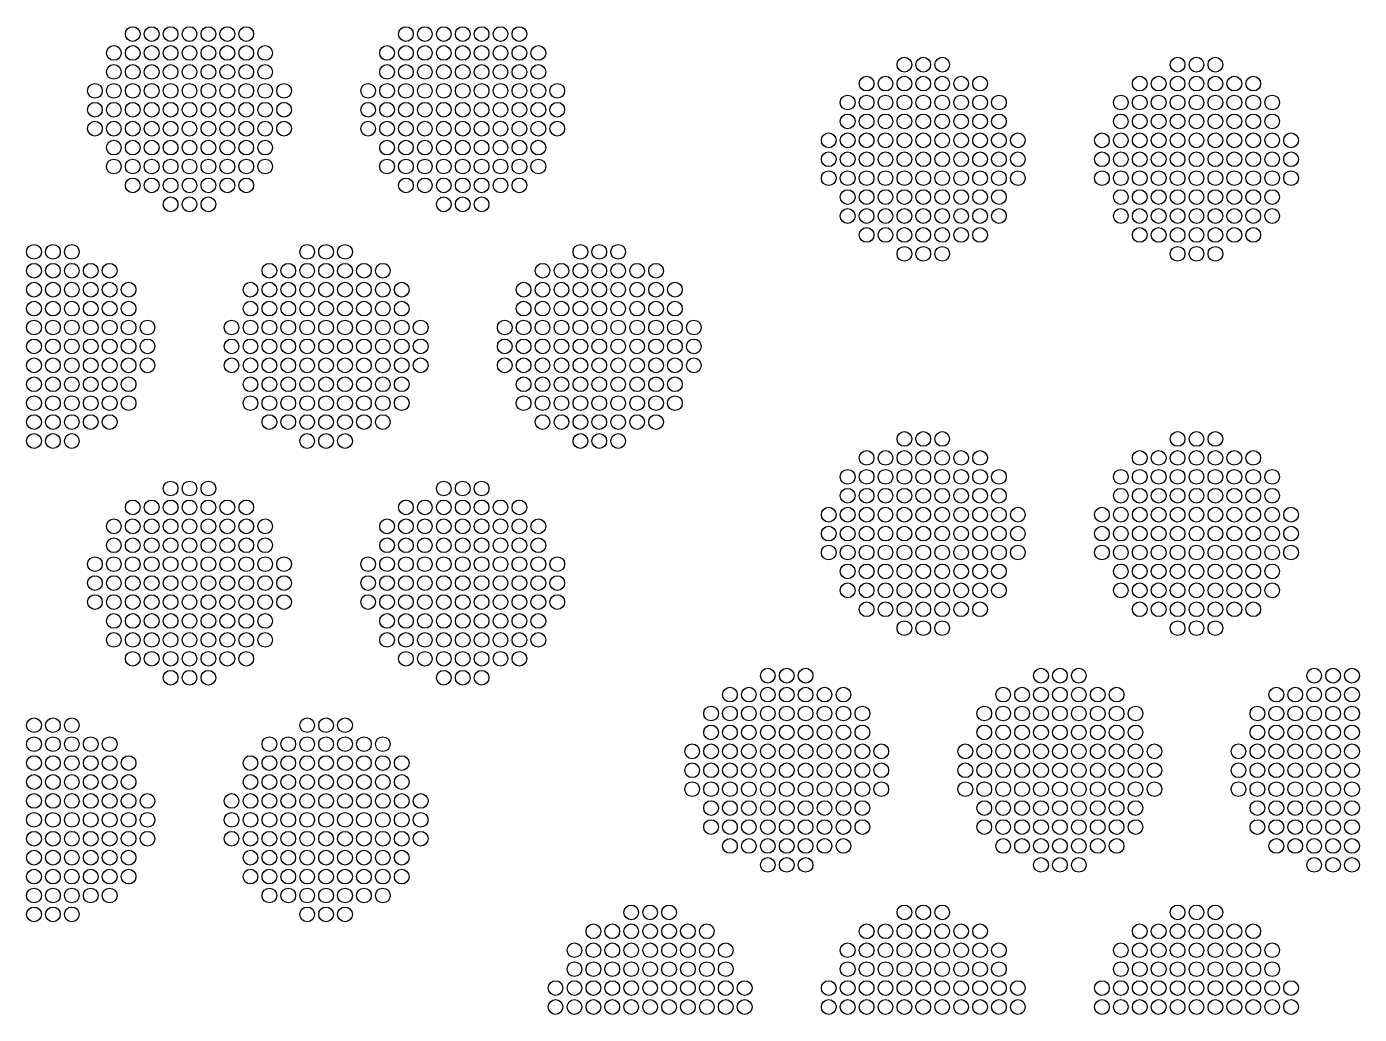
# Model space of a CAD drawing. Extents: x -49 to 54, y -38 to 38.
# Drawn here: x 2.6 to 8.94, y -14.17 to -9.48 of the extents above; entities that cross this region are included whole.
import ezdxf

# ---------------------------------------------------------------- set-up
doc = ezdxf.new("R2010")
doc.units = 0
doc.layers.add('LOWER_ELECTRODE', color=1, linetype='CONTINUOUS')

msp = doc.modelspace()

# ---------------------------------------------------------------- linework, layer by layer
at = {"layer": 'LOWER_ELECTRODE'}
for centre in [(3.1009, -9.5107), (3.1909, -9.5107), (3.2809, -9.5107), (3.3709, -9.5107), (3.4609, -9.5107), (3.5509, -9.5107), (3.6409, -9.5107), (4.4009, -9.5107), (4.4909, -9.5107), (4.5809, -9.5107), (4.6709, -9.5107), (4.7609, -9.5107), (4.8509, -9.5107), (4.9409, -9.5107), (3.0109, -9.6007), (3.1009, -9.6007), (3.1909, -9.6007), (3.2809, -9.6007), (3.3709, -9.6007), (3.4609, -9.6007), (3.5509, -9.6007), (3.6409, -9.6007), (3.7309, -9.6007), (4.3109, -9.6007), (4.4009, -9.6007), (4.4909, -9.6007), (4.5809, -9.6007), (4.6709, -9.6007), (4.7609, -9.6007), (4.8509, -9.6007), (4.9409, -9.6007), (5.0309, -9.6007), (6.7728, -9.6563), (6.8628, -9.6563), (6.9528, -9.6563), (8.0728, -9.6563), (8.1628, -9.6563), (8.2528, -9.6563), (3.0109, -9.6907), (3.1009, -9.6907), (3.1909, -9.6907), (3.2809, -9.6907), (3.3709, -9.6907), (3.4609, -9.6907), (3.5509, -9.6907), (3.6409, -9.6907), (3.7309, -9.6907), (4.3109, -9.6907), (4.4009, -9.6907), (4.4909, -9.6907), (4.5809, -9.6907), (4.6709, -9.6907), (4.7609, -9.6907), (4.8509, -9.6907), (4.9409, -9.6907), (5.0309, -9.6907), (2.9209, -9.7807), (3.0109, -9.7807), (3.1009, -9.7807), (3.1909, -9.7807), (3.2809, -9.7807), (3.3709, -9.7807), (3.4609, -9.7807), (3.5509, -9.7807), (3.6409, -9.7807), (3.7309, -9.7807), (3.8209, -9.7807), (4.2209, -9.7807), (4.3109, -9.7807), (4.4009, -9.7807), (4.4909, -9.7807), (4.5809, -9.7807), (4.6709, -9.7807), (4.7609, -9.7807), (4.8509, -9.7807), (4.9409, -9.7807), (5.0309, -9.7807), (5.1209, -9.7807), (6.5928, -9.7463), (6.6828, -9.7463), (6.7728, -9.7463), (6.8628, -9.7463), (6.9528, -9.7463), (7.0428, -9.7463), (7.1328, -9.7463), (7.8928, -9.7463), (7.9828, -9.7463), (8.0728, -9.7463), (8.1628, -9.7463), (8.2528, -9.7463), (8.3428, -9.7463), (8.4328, -9.7463), (6.5028, -9.8363), (6.5928, -9.8363), (6.6828, -9.8363), (6.7728, -9.8363), (6.8628, -9.8363), (6.9528, -9.8363), (7.0428, -9.8363), (7.1328, -9.8363), (7.2228, -9.8363), (7.8028, -9.8363), (7.8928, -9.8363), (7.9828, -9.8363), (8.0728, -9.8363), (8.1628, -9.8363), (8.2528, -9.8363), (8.3428, -9.8363), (8.4328, -9.8363), (8.5228, -9.8363), (2.9209, -9.8707), (3.0109, -9.8707), (3.1009, -9.8707), (3.1909, -9.8707), (3.2809, -9.8707), (3.3709, -9.8707), (3.4609, -9.8707), (3.5509, -9.8707), (3.6409, -9.8707), (3.7309, -9.8707), (3.8209, -9.8707), (4.2209, -9.8707), (4.3109, -9.8707), (4.4009, -9.8707), (4.4909, -9.8707), (4.5809, -9.8707), (4.6709, -9.8707), (4.7609, -9.8707), (4.8509, -9.8707), (4.9409, -9.8707), (5.0309, -9.8707), (5.1209, -9.8707), (6.5028, -9.9263), (6.5928, -9.9263), (6.6828, -9.9263), (6.7728, -9.9263), (6.8628, -9.9263), (6.9528, -9.9263), (7.0428, -9.9263), (7.1328, -9.9263), (7.2228, -9.9263), (7.8028, -9.9263), (7.8928, -9.9263), (7.9828, -9.9263), (8.0728, -9.9263), (8.1628, -9.9263), (8.2528, -9.9263), (8.3428, -9.9263), (8.4328, -9.9263), (8.5228, -9.9263), (2.9209, -9.9607), (3.0109, -9.9607), (3.1009, -9.9607), (3.1909, -9.9607), (3.2809, -9.9607), (3.3709, -9.9607), (3.4609, -9.9607), (3.5509, -9.9607), (3.6409, -9.9607), (3.7309, -9.9607), (3.8209, -9.9607), (4.2209, -9.9607), (4.3109, -9.9607), (4.4009, -9.9607), (4.4909, -9.9607), (4.5809, -9.9607), (4.6709, -9.9607), (4.7609, -9.9607), (4.8509, -9.9607), (4.9409, -9.9607), (5.0309, -9.9607), (5.1209, -9.9607), (3.0109, -10.0507), (3.1009, -10.0507), (3.1909, -10.0507), (3.2809, -10.0507), (3.3709, -10.0507), (3.4609, -10.0507), (3.5509, -10.0507), (3.6409, -10.0507), (3.7309, -10.0507), (4.3109, -10.0507), (4.4009, -10.0507), (4.4909, -10.0507), (4.5809, -10.0507), (4.6709, -10.0507), (4.7609, -10.0507), (4.8509, -10.0507), (4.9409, -10.0507), (5.0309, -10.0507), (6.4128, -10.0163), (6.5028, -10.0163), (6.5928, -10.0163), (6.6828, -10.0163), (6.7728, -10.0163), (6.8628, -10.0163), (6.9528, -10.0163), (7.0428, -10.0163), (7.1328, -10.0163), (7.2228, -10.0163), (7.3128, -10.0163), (7.7128, -10.0163), (7.8028, -10.0163), (7.8928, -10.0163), (7.9828, -10.0163), (8.0728, -10.0163), (8.1628, -10.0163), (8.2528, -10.0163), (8.3428, -10.0163), (8.4328, -10.0163), (8.5228, -10.0163), (8.6128, -10.0163), (6.4128, -10.1063), (6.5028, -10.1063), (6.5928, -10.1063), (6.6828, -10.1063), (6.7728, -10.1063), (6.8628, -10.1063), (6.9528, -10.1063), (7.0428, -10.1063), (7.1328, -10.1063), (7.2228, -10.1063), (7.3128, -10.1063), (7.7128, -10.1063), (7.8028, -10.1063), (7.8928, -10.1063), (7.9828, -10.1063), (8.0728, -10.1063), (8.1628, -10.1063), (8.2528, -10.1063), (8.3428, -10.1063), (8.4328, -10.1063), (8.5228, -10.1063), (8.6128, -10.1063), (3.0109, -10.1407), (3.1009, -10.1407), (3.1909, -10.1407), (3.2809, -10.1407), (3.3709, -10.1407), (3.4609, -10.1407), (3.5509, -10.1407), (3.6409, -10.1407), (3.7309, -10.1407), (4.3109, -10.1407), (4.4009, -10.1407), (4.4909, -10.1407), (4.5809, -10.1407), (4.6709, -10.1407), (4.7609, -10.1407), (4.8509, -10.1407), (4.9409, -10.1407), (5.0309, -10.1407), (3.1009, -10.2307), (3.1909, -10.2307), (3.2809, -10.2307), (3.3709, -10.2307), (3.4609, -10.2307), (3.5509, -10.2307), (3.6409, -10.2307), (4.4009, -10.2307), (4.4909, -10.2307), (4.5809, -10.2307), (4.6709, -10.2307), (4.7609, -10.2307), (4.8509, -10.2307), (4.9409, -10.2307), (6.4128, -10.1963), (6.5028, -10.1963), (6.5928, -10.1963), (6.6828, -10.1963), (6.7728, -10.1963), (6.8628, -10.1963), (6.9528, -10.1963), (7.0428, -10.1963), (7.1328, -10.1963), (7.2228, -10.1963), (7.3128, -10.1963), (7.7128, -10.1963), (7.8028, -10.1963), (7.8928, -10.1963), (7.9828, -10.1963), (8.0728, -10.1963), (8.1628, -10.1963), (8.2528, -10.1963), (8.3428, -10.1963), (8.4328, -10.1963), (8.5228, -10.1963), (8.6128, -10.1963), (6.5028, -10.2863), (6.5928, -10.2863), (6.6828, -10.2863), (6.7728, -10.2863), (6.8628, -10.2863), (6.9528, -10.2863), (7.0428, -10.2863), (7.1328, -10.2863), (7.2228, -10.2863), (7.8028, -10.2863), (7.8928, -10.2863), (7.9828, -10.2863), (8.0728, -10.2863), (8.1628, -10.2863), (8.2528, -10.2863), (8.3428, -10.2863), (8.4328, -10.2863), (8.5228, -10.2863), (3.2809, -10.3207), (3.3709, -10.3207), (3.4609, -10.3207), (4.5809, -10.3207), (4.6709, -10.3207), (4.7609, -10.3207), (6.5028, -10.3763), (6.5928, -10.3763), (6.6828, -10.3763), (6.7728, -10.3763), (6.8628, -10.3763), (6.9528, -10.3763), (7.0428, -10.3763), (7.1328, -10.3763), (7.2228, -10.3763), (7.8028, -10.3763), (7.8928, -10.3763), (7.9828, -10.3763), (8.0728, -10.3763), (8.1628, -10.3763), (8.2528, -10.3763), (8.3428, -10.3763), (8.4328, -10.3763), (8.5228, -10.3763), (6.5928, -10.4663), (6.6828, -10.4663), (6.7728, -10.4663), (6.8628, -10.4663), (6.9528, -10.4663), (7.0428, -10.4663), (7.1328, -10.4663), (7.8928, -10.4663), (7.9828, -10.4663), (8.0728, -10.4663), (8.1628, -10.4663), (8.2528, -10.4663), (8.3428, -10.4663), (8.4328, -10.4663), (2.6309, -10.5465), (2.7209, -10.5465), (2.8109, -10.5465), (3.9309, -10.5465), (4.0209, -10.5465), (4.1109, -10.5465), (5.2309, -10.5465), (5.3209, -10.5465), (5.4109, -10.5465), (6.7728, -10.5563), (6.8628, -10.5563), (6.9528, -10.5563), (8.0728, -10.5563), (8.1628, -10.5563), (8.2528, -10.5563), (2.6309, -10.6365), (2.7209, -10.6365), (2.8109, -10.6365), (2.9009, -10.6365), (2.9909, -10.6365), (3.7509, -10.6365), (3.8409, -10.6365), (3.9309, -10.6365), (4.0209, -10.6365), (4.1109, -10.6365), (4.2009, -10.6365), (4.2909, -10.6365), (5.0509, -10.6365), (5.1409, -10.6365), (5.2309, -10.6365), (5.3209, -10.6365), (5.4109, -10.6365), (5.5009, -10.6365), (5.5909, -10.6365), (2.6309, -10.7265), (2.7209, -10.7265), (2.8109, -10.7265), (2.9009, -10.7265), (2.9909, -10.7265), (3.0809, -10.7265), (3.6609, -10.7265), (3.7509, -10.7265), (3.8409, -10.7265), (3.9309, -10.7265), (4.0209, -10.7265), (4.1109, -10.7265), (4.2009, -10.7265), (4.2909, -10.7265), (4.3809, -10.7265), (4.9609, -10.7265), (5.0509, -10.7265), (5.1409, -10.7265), (5.2309, -10.7265), (5.3209, -10.7265), (5.4109, -10.7265), (5.5009, -10.7265), (5.5909, -10.7265), (5.6809, -10.7265), (2.6309, -10.8165), (2.7209, -10.8165), (2.8109, -10.8165), (2.9009, -10.8165), (2.9909, -10.8165), (3.0809, -10.8165), (3.6609, -10.8165), (3.7509, -10.8165), (3.8409, -10.8165), (3.9309, -10.8165), (4.0209, -10.8165), (4.1109, -10.8165), (4.2009, -10.8165), (4.2909, -10.8165), (4.3809, -10.8165), (4.9609, -10.8165), (5.0509, -10.8165), (5.1409, -10.8165), (5.2309, -10.8165), (5.3209, -10.8165), (5.4109, -10.8165), (5.5009, -10.8165), (5.5909, -10.8165), (5.6809, -10.8165), (2.6309, -10.9065), (2.7209, -10.9065), (2.8109, -10.9065), (2.9009, -10.9065), (2.9909, -10.9065), (3.0809, -10.9065), (3.1709, -10.9065), (3.5709, -10.9065), (3.6609, -10.9065), (3.7509, -10.9065), (3.8409, -10.9065), (3.9309, -10.9065), (4.0209, -10.9065), (4.1109, -10.9065), (4.2009, -10.9065), (4.2909, -10.9065), (4.3809, -10.9065), (4.4709, -10.9065), (4.8709, -10.9065), (4.9609, -10.9065), (5.0509, -10.9065), (5.1409, -10.9065), (5.2309, -10.9065), (5.3209, -10.9065), (5.4109, -10.9065), (5.5009, -10.9065), (5.5909, -10.9065), (5.6809, -10.9065), (5.7709, -10.9065), (2.6309, -10.9965), (2.7209, -10.9965), (2.8109, -10.9965), (2.9009, -10.9965), (2.9909, -10.9965), (3.0809, -10.9965), (3.1709, -10.9965), (3.5709, -10.9965), (3.6609, -10.9965), (3.7509, -10.9965), (3.8409, -10.9965), (3.9309, -10.9965), (4.0209, -10.9965), (4.1109, -10.9965), (4.2009, -10.9965), (4.2909, -10.9965), (4.3809, -10.9965), (4.4709, -10.9965), (4.8709, -10.9965), (4.9609, -10.9965), (5.0509, -10.9965), (5.1409, -10.9965), (5.2309, -10.9965), (5.3209, -10.9965), (5.4109, -10.9965), (5.5009, -10.9965), (5.5909, -10.9965), (5.6809, -10.9965), (5.7709, -10.9965), (2.6309, -11.0865), (2.7209, -11.0865), (2.8109, -11.0865), (2.9009, -11.0865), (2.9909, -11.0865), (3.0809, -11.0865), (3.1709, -11.0865), (3.5709, -11.0865), (3.6609, -11.0865), (3.7509, -11.0865), (3.8409, -11.0865), (3.9309, -11.0865), (4.0209, -11.0865), (4.1109, -11.0865), (4.2009, -11.0865), (4.2909, -11.0865), (4.3809, -11.0865), (4.4709, -11.0865), (4.8709, -11.0865), (4.9609, -11.0865), (5.0509, -11.0865), (5.1409, -11.0865), (5.2309, -11.0865), (5.3209, -11.0865), (5.4109, -11.0865), (5.5009, -11.0865), (5.5909, -11.0865), (5.6809, -11.0865), (5.7709, -11.0865), (2.6309, -11.1765), (2.7209, -11.1765), (2.8109, -11.1765), (2.9009, -11.1765), (2.9909, -11.1765), (3.0809, -11.1765), (3.6609, -11.1765), (3.7509, -11.1765), (3.8409, -11.1765), (3.9309, -11.1765), (4.0209, -11.1765), (4.1109, -11.1765), (4.2009, -11.1765), (4.2909, -11.1765), (4.3809, -11.1765), (4.9609, -11.1765), (5.0509, -11.1765), (5.1409, -11.1765), (5.2309, -11.1765), (5.3209, -11.1765), (5.4109, -11.1765), (5.5009, -11.1765), (5.5909, -11.1765), (5.6809, -11.1765), (2.6309, -11.2665), (2.7209, -11.2665), (2.8109, -11.2665), (2.9009, -11.2665), (2.9909, -11.2665), (3.0809, -11.2665), (3.6609, -11.2665), (3.7509, -11.2665), (3.8409, -11.2665), (3.9309, -11.2665), (4.0209, -11.2665), (4.1109, -11.2665), (4.2009, -11.2665), (4.2909, -11.2665), (4.3809, -11.2665), (4.9609, -11.2665), (5.0509, -11.2665), (5.1409, -11.2665), (5.2309, -11.2665), (5.3209, -11.2665), (5.4109, -11.2665), (5.5009, -11.2665), (5.5909, -11.2665), (5.6809, -11.2665), (2.6309, -11.3565), (2.7209, -11.3565), (2.8109, -11.3565), (2.9009, -11.3565), (2.9909, -11.3565), (3.7509, -11.3565), (3.8409, -11.3565), (3.9309, -11.3565), (4.0209, -11.3565), (4.1109, -11.3565), (4.2009, -11.3565), (4.2909, -11.3565), (5.0509, -11.3565), (5.1409, -11.3565), (5.2309, -11.3565), (5.3209, -11.3565), (5.4109, -11.3565), (5.5009, -11.3565), (5.5909, -11.3565), (2.6309, -11.4465), (2.7209, -11.4465), (2.8109, -11.4465), (3.9309, -11.4465), (4.0209, -11.4465), (4.1109, -11.4465), (5.2309, -11.4465), (5.3209, -11.4465), (5.4109, -11.4465), (6.7728, -11.4367), (6.8628, -11.4367), (6.9528, -11.4367), (8.0728, -11.4367), (8.1628, -11.4367), (8.2528, -11.4367), (6.5928, -11.5267), (6.6828, -11.5267), (6.7728, -11.5267), (6.8628, -11.5267), (6.9528, -11.5267), (7.0428, -11.5267), (7.1328, -11.5267), (7.8928, -11.5267), (7.9828, -11.5267), (8.0728, -11.5267), (8.1628, -11.5267), (8.2528, -11.5267), (8.3428, -11.5267), (8.4328, -11.5267), (6.5028, -11.6167), (6.5928, -11.6167), (6.6828, -11.6167), (6.7728, -11.6167), (6.8628, -11.6167), (6.9528, -11.6167), (7.0428, -11.6167), (7.1328, -11.6167), (7.2228, -11.6167), (7.8028, -11.6167), (7.8928, -11.6167), (7.9828, -11.6167), (8.0728, -11.6167), (8.1628, -11.6167), (8.2528, -11.6167), (8.3428, -11.6167), (8.4328, -11.6167), (8.5228, -11.6167), (3.2809, -11.6723), (3.3709, -11.6723), (3.4609, -11.6723), (4.5809, -11.6723), (4.6709, -11.6723), (4.7609, -11.6723), (3.1009, -11.7623), (3.1909, -11.7623), (3.2809, -11.7623), (3.3709, -11.7623), (3.4609, -11.7623), (3.5509, -11.7623), (3.6409, -11.7623), (4.4009, -11.7623), (4.4909, -11.7623), (4.5809, -11.7623), (4.6709, -11.7623), (4.7609, -11.7623), (4.8509, -11.7623), (4.9409, -11.7623), (6.5028, -11.7067), (6.5928, -11.7067), (6.6828, -11.7067), (6.7728, -11.7067), (6.8628, -11.7067), (6.9528, -11.7067), (7.0428, -11.7067), (7.1328, -11.7067), (7.2228, -11.7067), (7.8028, -11.7067), (7.8928, -11.7067), (7.9828, -11.7067), (8.0728, -11.7067), (8.1628, -11.7067), (8.2528, -11.7067), (8.3428, -11.7067), (8.4328, -11.7067), (8.5228, -11.7067), (6.4128, -11.7967), (6.5028, -11.7967), (6.5928, -11.7967), (6.6828, -11.7967), (6.7728, -11.7967), (6.8628, -11.7967), (6.9528, -11.7967), (7.0428, -11.7967), (7.1328, -11.7967), (7.2228, -11.7967), (7.3128, -11.7967), (7.7128, -11.7967), (7.8028, -11.7967), (7.8928, -11.7967), (7.9828, -11.7967), (8.0728, -11.7967), (8.1628, -11.7967), (8.2528, -11.7967), (8.3428, -11.7967), (8.4328, -11.7967), (8.5228, -11.7967), (8.6128, -11.7967), (3.0109, -11.8523), (3.1009, -11.8523), (3.1909, -11.8523), (3.2809, -11.8523), (3.3709, -11.8523), (3.4609, -11.8523), (3.5509, -11.8523), (3.6409, -11.8523), (3.7309, -11.8523), (4.3109, -11.8523), (4.4009, -11.8523), (4.4909, -11.8523), (4.5809, -11.8523), (4.6709, -11.8523), (4.7609, -11.8523), (4.8509, -11.8523), (4.9409, -11.8523), (5.0309, -11.8523), (6.4128, -11.8867), (6.5028, -11.8867), (6.5928, -11.8867), (6.6828, -11.8867), (6.7728, -11.8867), (6.8628, -11.8867), (6.9528, -11.8867), (7.0428, -11.8867), (7.1328, -11.8867), (7.2228, -11.8867), (7.3128, -11.8867), (7.7128, -11.8867), (7.8028, -11.8867), (7.8928, -11.8867), (7.9828, -11.8867), (8.0728, -11.8867), (8.1628, -11.8867), (8.2528, -11.8867), (8.3428, -11.8867), (8.4328, -11.8867), (8.5228, -11.8867), (8.6128, -11.8867), (3.0109, -11.9423), (3.1009, -11.9423), (3.1909, -11.9423), (3.2809, -11.9423), (3.3709, -11.9423), (3.4609, -11.9423), (3.5509, -11.9423), (3.6409, -11.9423), (3.7309, -11.9423), (4.3109, -11.9423), (4.4009, -11.9423), (4.4909, -11.9423), (4.5809, -11.9423), (4.6709, -11.9423), (4.7609, -11.9423), (4.8509, -11.9423), (4.9409, -11.9423), (5.0309, -11.9423), (6.4128, -11.9767), (6.5028, -11.9767), (6.5928, -11.9767), (6.6828, -11.9767), (6.7728, -11.9767), (6.8628, -11.9767), (6.9528, -11.9767), (7.0428, -11.9767), (7.1328, -11.9767), (7.2228, -11.9767), (7.3128, -11.9767), (7.7128, -11.9767), (7.8028, -11.9767), (7.8928, -11.9767), (7.9828, -11.9767), (8.0728, -11.9767), (8.1628, -11.9767), (8.2528, -11.9767), (8.3428, -11.9767), (8.4328, -11.9767), (8.5228, -11.9767), (8.6128, -11.9767), (2.9209, -12.0323), (3.0109, -12.0323), (3.1009, -12.0323), (3.1909, -12.0323), (3.2809, -12.0323), (3.3709, -12.0323), (3.4609, -12.0323), (3.5509, -12.0323), (3.6409, -12.0323), (3.7309, -12.0323), (3.8209, -12.0323), (4.2209, -12.0323), (4.3109, -12.0323), (4.4009, -12.0323), (4.4909, -12.0323), (4.5809, -12.0323), (4.6709, -12.0323), (4.7609, -12.0323), (4.8509, -12.0323), (4.9409, -12.0323), (5.0309, -12.0323), (5.1209, -12.0323), (6.5028, -12.0667), (6.5928, -12.0667), (6.6828, -12.0667), (6.7728, -12.0667), (6.8628, -12.0667), (6.9528, -12.0667), (7.0428, -12.0667), (7.1328, -12.0667), (7.2228, -12.0667), (7.8028, -12.0667), (7.8928, -12.0667), (7.9828, -12.0667), (8.0728, -12.0667), (8.1628, -12.0667), (8.2528, -12.0667), (8.3428, -12.0667), (8.4328, -12.0667), (8.5228, -12.0667), (2.9209, -12.1223), (3.0109, -12.1223), (3.1009, -12.1223), (3.1909, -12.1223), (3.2809, -12.1223), (3.3709, -12.1223), (3.4609, -12.1223), (3.5509, -12.1223), (3.6409, -12.1223), (3.7309, -12.1223), (3.8209, -12.1223), (4.2209, -12.1223), (4.3109, -12.1223), (4.4009, -12.1223), (4.4909, -12.1223), (4.5809, -12.1223), (4.6709, -12.1223), (4.7609, -12.1223), (4.8509, -12.1223), (4.9409, -12.1223), (5.0309, -12.1223), (5.1209, -12.1223), (6.5028, -12.1567), (6.5928, -12.1567), (6.6828, -12.1567), (6.7728, -12.1567), (6.8628, -12.1567), (6.9528, -12.1567), (7.0428, -12.1567), (7.1328, -12.1567), (7.2228, -12.1567), (7.8028, -12.1567), (7.8928, -12.1567), (7.9828, -12.1567), (8.0728, -12.1567), (8.1628, -12.1567), (8.2528, -12.1567), (8.3428, -12.1567), (8.4328, -12.1567), (8.5228, -12.1567), (2.9209, -12.2123), (3.0109, -12.2123), (3.1009, -12.2123), (3.1909, -12.2123), (3.2809, -12.2123), (3.3709, -12.2123), (3.4609, -12.2123), (3.5509, -12.2123), (3.6409, -12.2123), (3.7309, -12.2123), (3.8209, -12.2123), (4.2209, -12.2123), (4.3109, -12.2123), (4.4009, -12.2123), (4.4909, -12.2123), (4.5809, -12.2123), (4.6709, -12.2123), (4.7609, -12.2123), (4.8509, -12.2123), (4.9409, -12.2123), (5.0309, -12.2123), (5.1209, -12.2123), (6.5928, -12.2467), (6.6828, -12.2467), (6.7728, -12.2467), (6.8628, -12.2467), (6.9528, -12.2467), (7.0428, -12.2467), (7.1328, -12.2467), (7.8928, -12.2467), (7.9828, -12.2467), (8.0728, -12.2467), (8.1628, -12.2467), (8.2528, -12.2467), (8.3428, -12.2467), (8.4328, -12.2467), (3.0109, -12.3023), (3.1009, -12.3023), (3.1909, -12.3023), (3.2809, -12.3023), (3.3709, -12.3023), (3.4609, -12.3023), (3.5509, -12.3023), (3.6409, -12.3023), (3.7309, -12.3023), (4.3109, -12.3023), (4.4009, -12.3023), (4.4909, -12.3023), (4.5809, -12.3023), (4.6709, -12.3023), (4.7609, -12.3023), (4.8509, -12.3023), (4.9409, -12.3023), (5.0309, -12.3023), (6.7728, -12.3367), (6.8628, -12.3367), (6.9528, -12.3367), (8.0728, -12.3367), (8.1628, -12.3367), (8.2528, -12.3367), (3.0109, -12.3923), (3.1009, -12.3923), (3.1909, -12.3923), (3.2809, -12.3923), (3.3709, -12.3923), (3.4609, -12.3923), (3.5509, -12.3923), (3.6409, -12.3923), (3.7309, -12.3923), (4.3109, -12.3923), (4.4009, -12.3923), (4.4909, -12.3923), (4.5809, -12.3923), (4.6709, -12.3923), (4.7609, -12.3923), (4.8509, -12.3923), (4.9409, -12.3923), (5.0309, -12.3923), (3.1009, -12.4823), (3.1909, -12.4823), (3.2809, -12.4823), (3.3709, -12.4823), (3.4609, -12.4823), (3.5509, -12.4823), (3.6409, -12.4823), (4.4009, -12.4823), (4.4909, -12.4823), (4.5809, -12.4823), (4.6709, -12.4823), (4.7609, -12.4823), (4.8509, -12.4823), (4.9409, -12.4823), (3.2809, -12.5723), (3.3709, -12.5723), (3.4609, -12.5723), (4.5809, -12.5723), (4.6709, -12.5723), (4.7609, -12.5723), (6.1228, -12.5625), (6.2128, -12.5625), (6.3028, -12.5625), (7.4228, -12.5625), (7.5128, -12.5625), (7.6028, -12.5625), (8.7228, -12.5625), (8.8128, -12.5625), (8.9028, -12.5625), (5.9428, -12.6525), (6.0328, -12.6525), (6.1228, -12.6525), (6.2128, -12.6525), (6.3028, -12.6525), (6.3928, -12.6525), (6.4828, -12.6525), (7.2428, -12.6525), (7.3328, -12.6525), (7.4228, -12.6525), (7.5128, -12.6525), (7.6028, -12.6525), (7.6928, -12.6525), (7.7828, -12.6525), (8.5428, -12.6525), (8.6328, -12.6525), (8.7228, -12.6525), (8.8128, -12.6525), (8.9028, -12.6525), (5.8528, -12.7425), (5.9428, -12.7425), (6.0328, -12.7425), (6.1228, -12.7425), (6.2128, -12.7425), (6.3028, -12.7425), (6.3928, -12.7425), (6.4828, -12.7425), (6.5728, -12.7425), (7.1528, -12.7425), (7.2428, -12.7425), (7.3328, -12.7425), (7.4228, -12.7425), (7.5128, -12.7425), (7.6028, -12.7425), (7.6928, -12.7425), (7.7828, -12.7425), (7.8728, -12.7425), (8.4528, -12.7425), (8.5428, -12.7425), (8.6328, -12.7425), (8.7228, -12.7425), (8.8128, -12.7425), (8.9028, -12.7425), (2.6309, -12.7982), (2.7209, -12.7982), (2.8109, -12.7982), (3.9309, -12.7982), (4.0209, -12.7982), (4.1109, -12.7982), (5.8528, -12.8325), (5.9428, -12.8325), (6.0328, -12.8325), (6.1228, -12.8325), (6.2128, -12.8325), (6.3028, -12.8325), (6.3928, -12.8325), (6.4828, -12.8325), (6.5728, -12.8325), (7.1528, -12.8325), (7.2428, -12.8325), (7.3328, -12.8325), (7.4228, -12.8325), (7.5128, -12.8325), (7.6028, -12.8325), (7.6928, -12.8325), (7.7828, -12.8325), (7.8728, -12.8325), (8.4528, -12.8325), (8.5428, -12.8325), (8.6328, -12.8325), (8.7228, -12.8325), (8.8128, -12.8325), (8.9028, -12.8325), (2.6309, -12.8882), (2.7209, -12.8882), (2.8109, -12.8882), (2.9009, -12.8882), (2.9909, -12.8882), (3.7509, -12.8882), (3.8409, -12.8882), (3.9309, -12.8882), (4.0209, -12.8882), (4.1109, -12.8882), (4.2009, -12.8882), (4.2909, -12.8882), (5.7628, -12.9225), (5.8528, -12.9225), (5.9428, -12.9225), (6.0328, -12.9225), (6.1228, -12.9225), (6.2128, -12.9225), (6.3028, -12.9225), (6.3928, -12.9225), (6.4828, -12.9225), (6.5728, -12.9225), (6.6628, -12.9225), (7.0628, -12.9225), (7.1528, -12.9225), (7.2428, -12.9225), (7.3328, -12.9225), (7.4228, -12.9225), (7.5128, -12.9225), (7.6028, -12.9225), (7.6928, -12.9225), (7.7828, -12.9225), (7.8728, -12.9225), (7.9628, -12.9225), (8.3628, -12.9225), (8.4528, -12.9225), (8.5428, -12.9225), (8.6328, -12.9225), (8.7228, -12.9225), (8.8128, -12.9225), (8.9028, -12.9225), (2.6309, -12.9782), (2.7209, -12.9782), (2.8109, -12.9782), (2.9009, -12.9782), (2.9909, -12.9782), (3.0809, -12.9782), (3.6609, -12.9782), (3.7509, -12.9782), (3.8409, -12.9782), (3.9309, -12.9782), (4.0209, -12.9782), (4.1109, -12.9782), (4.2009, -12.9782), (4.2909, -12.9782), (4.3809, -12.9782), (5.7628, -13.0125), (5.8528, -13.0125), (5.9428, -13.0125), (6.0328, -13.0125), (6.1228, -13.0125), (6.2128, -13.0125), (6.3028, -13.0125), (6.3928, -13.0125), (6.4828, -13.0125), (6.5728, -13.0125), (6.6628, -13.0125), (7.0628, -13.0125), (7.1528, -13.0125), (7.2428, -13.0125), (7.3328, -13.0125), (7.4228, -13.0125), (7.5128, -13.0125), (7.6028, -13.0125), (7.6928, -13.0125), (7.7828, -13.0125), (7.8728, -13.0125), (7.9628, -13.0125), (8.3628, -13.0125), (8.4528, -13.0125), (8.5428, -13.0125), (8.6328, -13.0125), (8.7228, -13.0125), (8.8128, -13.0125), (8.9028, -13.0125), (2.6309, -13.0682), (2.7209, -13.0682), (2.8109, -13.0682), (2.9009, -13.0682), (2.9909, -13.0682), (3.0809, -13.0682), (3.6609, -13.0682), (3.7509, -13.0682), (3.8409, -13.0682), (3.9309, -13.0682), (4.0209, -13.0682), (4.1109, -13.0682), (4.2009, -13.0682), (4.2909, -13.0682), (4.3809, -13.0682), (2.6309, -13.1582), (2.7209, -13.1582), (2.8109, -13.1582), (2.9009, -13.1582), (2.9909, -13.1582), (3.0809, -13.1582), (3.1709, -13.1582), (3.5709, -13.1582), (3.6609, -13.1582), (3.7509, -13.1582), (3.8409, -13.1582), (3.9309, -13.1582), (4.0209, -13.1582), (4.1109, -13.1582), (4.2009, -13.1582), (4.2909, -13.1582), (4.3809, -13.1582), (4.4709, -13.1582), (5.7628, -13.1025), (5.8528, -13.1025), (5.9428, -13.1025), (6.0328, -13.1025), (6.1228, -13.1025), (6.2128, -13.1025), (6.3028, -13.1025), (6.3928, -13.1025), (6.4828, -13.1025), (6.5728, -13.1025), (6.6628, -13.1025), (7.0628, -13.1025), (7.1528, -13.1025), (7.2428, -13.1025), (7.3328, -13.1025), (7.4228, -13.1025), (7.5128, -13.1025), (7.6028, -13.1025), (7.6928, -13.1025), (7.7828, -13.1025), (7.8728, -13.1025), (7.9628, -13.1025), (8.3628, -13.1025), (8.4528, -13.1025), (8.5428, -13.1025), (8.6328, -13.1025), (8.7228, -13.1025), (8.8128, -13.1025), (8.9028, -13.1025), (5.8528, -13.1925), (5.9428, -13.1925), (6.0328, -13.1925), (6.1228, -13.1925), (6.2128, -13.1925), (6.3028, -13.1925), (6.3928, -13.1925), (6.4828, -13.1925), (6.5728, -13.1925), (7.1528, -13.1925), (7.2428, -13.1925), (7.3328, -13.1925), (7.4228, -13.1925), (7.5128, -13.1925), (7.6028, -13.1925), (7.6928, -13.1925), (7.7828, -13.1925), (7.8728, -13.1925), (8.4528, -13.1925), (8.5428, -13.1925), (8.6328, -13.1925), (8.7228, -13.1925), (8.8128, -13.1925), (8.9028, -13.1925), (2.6309, -13.2482), (2.7209, -13.2482), (2.8109, -13.2482), (2.9009, -13.2482), (2.9909, -13.2482), (3.0809, -13.2482), (3.1709, -13.2482), (3.5709, -13.2482), (3.6609, -13.2482), (3.7509, -13.2482), (3.8409, -13.2482), (3.9309, -13.2482), (4.0209, -13.2482), (4.1109, -13.2482), (4.2009, -13.2482), (4.2909, -13.2482), (4.3809, -13.2482), (4.4709, -13.2482), (5.8528, -13.2825), (5.9428, -13.2825), (6.0328, -13.2825), (6.1228, -13.2825), (6.2128, -13.2825), (6.3028, -13.2825), (6.3928, -13.2825), (6.4828, -13.2825), (6.5728, -13.2825), (7.1528, -13.2825), (7.2428, -13.2825), (7.3328, -13.2825), (7.4228, -13.2825), (7.5128, -13.2825), (7.6028, -13.2825), (7.6928, -13.2825), (7.7828, -13.2825), (7.8728, -13.2825), (8.4528, -13.2825), (8.5428, -13.2825), (8.6328, -13.2825), (8.7228, -13.2825), (8.8128, -13.2825), (8.9028, -13.2825), (2.6309, -13.3382), (2.7209, -13.3382), (2.8109, -13.3382), (2.9009, -13.3382), (2.9909, -13.3382), (3.0809, -13.3382), (3.1709, -13.3382), (3.5709, -13.3382), (3.6609, -13.3382), (3.7509, -13.3382), (3.8409, -13.3382), (3.9309, -13.3382), (4.0209, -13.3382), (4.1109, -13.3382), (4.2009, -13.3382), (4.2909, -13.3382), (4.3809, -13.3382), (4.4709, -13.3382), (5.9428, -13.3725), (6.0328, -13.3725), (6.1228, -13.3725), (6.2128, -13.3725), (6.3028, -13.3725), (6.3928, -13.3725), (6.4828, -13.3725), (7.2428, -13.3725), (7.3328, -13.3725), (7.4228, -13.3725), (7.5128, -13.3725), (7.6028, -13.3725), (7.6928, -13.3725), (7.7828, -13.3725), (8.5428, -13.3725), (8.6328, -13.3725), (8.7228, -13.3725), (8.8128, -13.3725), (8.9028, -13.3725), (2.6309, -13.4282), (2.7209, -13.4282), (2.8109, -13.4282), (2.9009, -13.4282), (2.9909, -13.4282), (3.0809, -13.4282), (3.6609, -13.4282), (3.7509, -13.4282), (3.8409, -13.4282), (3.9309, -13.4282), (4.0209, -13.4282), (4.1109, -13.4282), (4.2009, -13.4282), (4.2909, -13.4282), (4.3809, -13.4282), (6.1228, -13.4625), (6.2128, -13.4625), (6.3028, -13.4625), (7.4228, -13.4625), (7.5128, -13.4625), (7.6028, -13.4625), (8.7228, -13.4625), (8.8128, -13.4625), (8.9028, -13.4625), (2.6309, -13.5182), (2.7209, -13.5182), (2.8109, -13.5182), (2.9009, -13.5182), (2.9909, -13.5182), (3.0809, -13.5182), (3.6609, -13.5182), (3.7509, -13.5182), (3.8409, -13.5182), (3.9309, -13.5182), (4.0209, -13.5182), (4.1109, -13.5182), (4.2009, -13.5182), (4.2909, -13.5182), (4.3809, -13.5182), (2.6309, -13.6082), (2.7209, -13.6082), (2.8109, -13.6082), (2.9009, -13.6082), (2.9909, -13.6082), (3.7509, -13.6082), (3.8409, -13.6082), (3.9309, -13.6082), (4.0209, -13.6082), (4.1109, -13.6082), (4.2009, -13.6082), (4.2909, -13.6082), (2.6309, -13.6982), (2.7209, -13.6982), (2.8109, -13.6982), (3.9309, -13.6982), (4.0209, -13.6982), (4.1109, -13.6982), (5.4728, -13.6884), (5.5628, -13.6884), (5.6528, -13.6884), (6.7728, -13.6884), (6.8628, -13.6884), (6.9528, -13.6884), (8.0728, -13.6884), (8.1628, -13.6884), (8.2528, -13.6884), (5.2928, -13.7784), (5.3828, -13.7784), (5.4728, -13.7784), (5.5628, -13.7784), (5.6528, -13.7784), (5.7428, -13.7784), (5.8328, -13.7784), (6.5928, -13.7784), (6.6828, -13.7784), (6.7728, -13.7784), (6.8628, -13.7784), (6.9528, -13.7784), (7.0428, -13.7784), (7.1328, -13.7784), (7.8928, -13.7784), (7.9828, -13.7784), (8.0728, -13.7784), (8.1628, -13.7784), (8.2528, -13.7784), (8.3428, -13.7784), (8.4328, -13.7784), (5.2028, -13.8684), (5.2928, -13.8684), (5.3828, -13.8684), (5.4728, -13.8684), (5.5628, -13.8684), (5.6528, -13.8684), (5.7428, -13.8684), (5.8328, -13.8684), (5.9228, -13.8684), (6.5028, -13.8684), (6.5928, -13.8684), (6.6828, -13.8684), (6.7728, -13.8684), (6.8628, -13.8684), (6.9528, -13.8684), (7.0428, -13.8684), (7.1328, -13.8684), (7.2228, -13.8684), (7.8028, -13.8684), (7.8928, -13.8684), (7.9828, -13.8684), (8.0728, -13.8684), (8.1628, -13.8684), (8.2528, -13.8684), (8.3428, -13.8684), (8.4328, -13.8684), (8.5228, -13.8684), (5.2028, -13.9584), (5.2928, -13.9584), (5.3828, -13.9584), (5.4728, -13.9584), (5.5628, -13.9584), (5.6528, -13.9584), (5.7428, -13.9584), (5.8328, -13.9584), (5.9228, -13.9584), (6.5028, -13.9584), (6.5928, -13.9584), (6.6828, -13.9584), (6.7728, -13.9584), (6.8628, -13.9584), (6.9528, -13.9584), (7.0428, -13.9584), (7.1328, -13.9584), (7.2228, -13.9584), (7.8028, -13.9584), (7.8928, -13.9584), (7.9828, -13.9584), (8.0728, -13.9584), (8.1628, -13.9584), (8.2528, -13.9584), (8.3428, -13.9584), (8.4328, -13.9584), (8.5228, -13.9584), (5.1128, -14.0484), (5.2028, -14.0484), (5.2928, -14.0484), (5.3828, -14.0484), (5.4728, -14.0484), (5.5628, -14.0484), (5.6528, -14.0484), (5.7428, -14.0484), (5.8328, -14.0484), (5.9228, -14.0484), (6.0128, -14.0484), (6.4128, -14.0484), (6.5028, -14.0484), (6.5928, -14.0484), (6.6828, -14.0484), (6.7728, -14.0484), (6.8628, -14.0484), (6.9528, -14.0484), (7.0428, -14.0484), (7.1328, -14.0484), (7.2228, -14.0484), (7.3128, -14.0484), (7.7128, -14.0484), (7.8028, -14.0484), (7.8928, -14.0484), (7.9828, -14.0484), (8.0728, -14.0484), (8.1628, -14.0484), (8.2528, -14.0484), (8.3428, -14.0484), (8.4328, -14.0484), (8.5228, -14.0484), (8.6128, -14.0484), (5.1128, -14.1384), (5.2028, -14.1384), (5.2928, -14.1384), (5.3828, -14.1384), (5.4728, -14.1384), (5.5628, -14.1384), (5.6528, -14.1384), (5.7428, -14.1384), (5.8328, -14.1384), (5.9228, -14.1384), (6.0128, -14.1384), (6.4128, -14.1384), (6.5028, -14.1384), (6.5928, -14.1384), (6.6828, -14.1384), (6.7728, -14.1384), (6.8628, -14.1384), (6.9528, -14.1384), (7.0428, -14.1384), (7.1328, -14.1384), (7.2228, -14.1384), (7.3128, -14.1384), (7.7128, -14.1384), (7.8028, -14.1384), (7.8928, -14.1384), (7.9828, -14.1384), (8.0728, -14.1384), (8.1628, -14.1384), (8.2528, -14.1384), (8.3428, -14.1384), (8.4328, -14.1384), (8.5228, -14.1384), (8.6128, -14.1384)]:
    msp.add_circle(centre, 0.035, dxfattribs=at)

doc.saveas('drawing.dxf')
